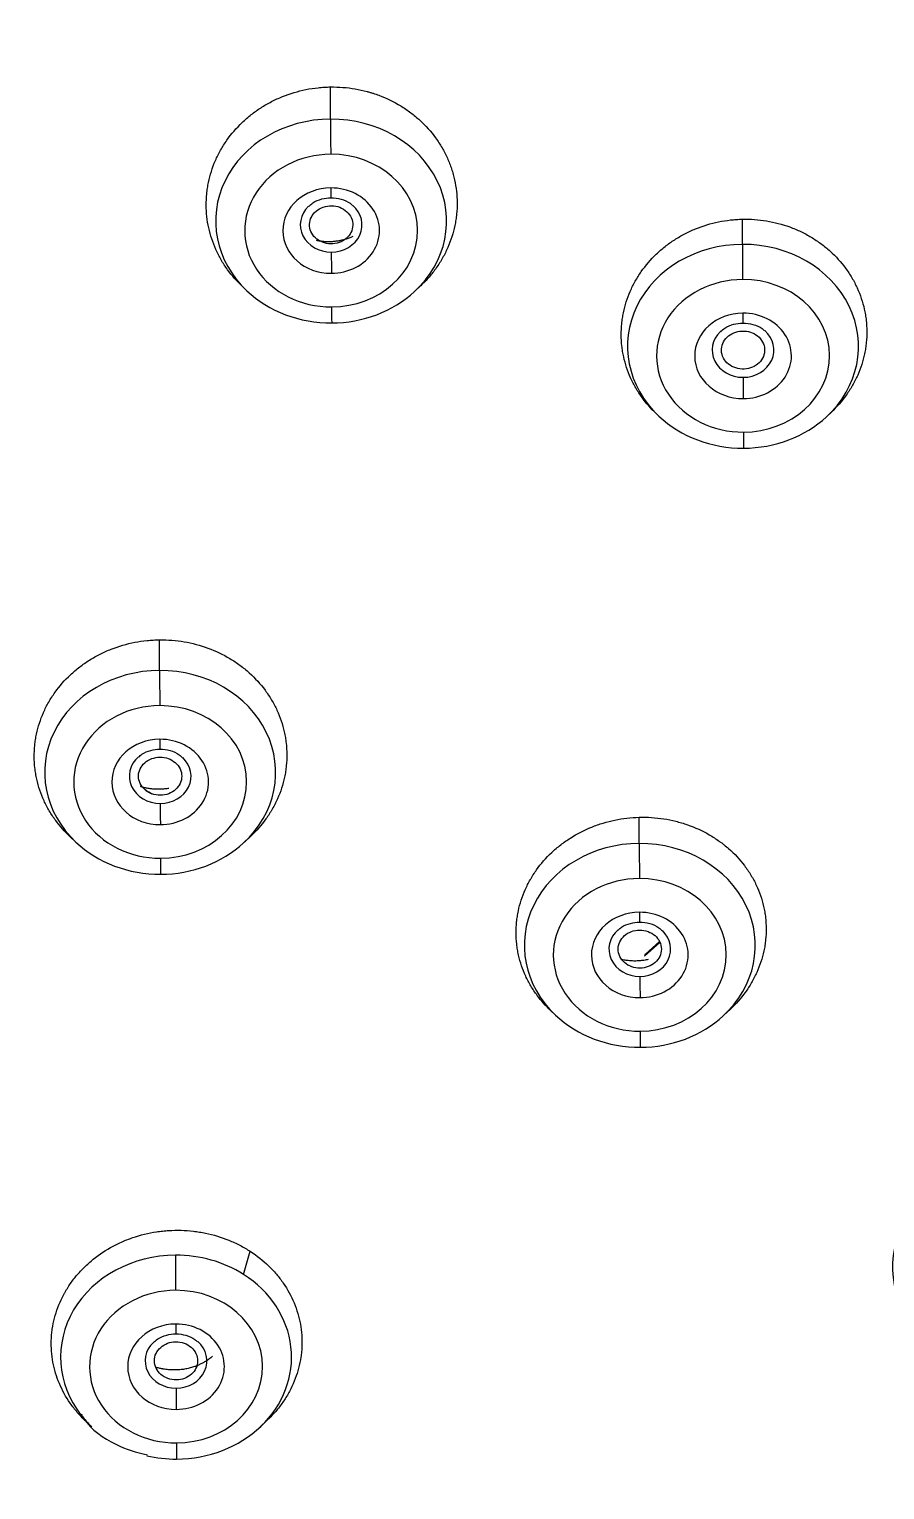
# Model space of a CAD drawing. Header units: millimetres. Extents: x 11618 to 13994, y -5897 to -2537.
# Drawn here: x 12381.64 to 12395.49, y -3977.6 to -3953.94 of the extents above; entities that cross this region are included whole.
import ezdxf

# ---------------------------------------------------------------- set-up
doc = ezdxf.new("R2010")
doc.units = ezdxf.units.MM
doc.layers.add('DIM', color=3, linetype='Continuous', lineweight=13)
doc.styles.get("Standard").update_dxf_attribs({"font": 'arial.ttf'})
doc.dimstyles.get("Standard").update_dxf_attribs({"dimtxt": 0.18, "dimasz": 0.18, "dimexe": 0.18, "dimexo": 0.0625, "dimgap": 0.09, "dimtad": 0, "dimtih": 1, "dimtoh": 1, "dimdec": 1, "dimdsep": 46, "dimtxsty": 'Standard', "dimcen": 0.09, "dimadec": 0, "dimazin": 0, "dimtfac": 1, "dimtdec": 1, "dimtofl": 0, "dimtmove": 0, "dimatfit": 3, "dimfxl": 1, "dimtolj": 1, "dimtzin": 0, "dimarcsym": 0})

# ---------------------------------------------------------------- blocks, each defined once
blk = doc.blocks.new('*D7')
at = {"layer": 'Defpoints', "color": 0, "transparency": 16777216}
for p in [(12331.318, -3489.71), (12736.437, -5533.88), (12816.946, -5533.88)]:
    blk.add_point(p, dxfattribs=at)
at = {"layer": 'DIM', "color": 0, "lineweight": -2, "transparency": 16777216}
for p, q in [((12331.381, -3489.71), (12817.126, -3489.71)), ((12816.946, -3507.71), (12816.946, -4494.996)), ((12816.946, -5515.88), (12816.946, -4528.595)), ((12736.499, -5533.88), (12817.126, -5533.88))]:
    blk.add_line(p, q, dxfattribs=at)
at = {"layer": 'DIM', "color": 0, "transparency": 16777216}
for points in [[(12813.946, -3507.71), (12819.946, -3507.71), (12816.946, -3489.71)], [(12813.946, -5515.88), (12819.946, -5515.88), (12816.946, -5533.88)]]:
    blk.add_solid(points, dxfattribs=at)
at = {"layer": 'DIM', "color": 3, "transparency": 16777216, "insert": (12816.946, -4511.795), "char_height": 18, "attachment_point": 5}
blk.add_mtext('\\A1;(2280)', dxfattribs=at)

msp = doc.modelspace()

# ---------------------------------------------------------------- linework, layer by layer
at = {"linetype": 'Continuous', "lineweight": 13}
for p, q in [((12386.522, -3955.397), (12386.521, -3954.876)), ((12393.191, -3957.426), (12393.19, -3957.018)), ((12383.754, -3964.329), (12383.752, -3963.831)), ((12391.519, -3967.13), (12391.518, -3966.706)), ((12391.851, -3968.736), (12391.604, -3968.956)), ((12385.111, -3974.111), (12385.22, -3973.737))]:
    msp.add_line(p, q, dxfattribs=at)
at = {"linetype": 'Continuous', "lineweight": 18}
for p, q in [((12385.094, -3958.109), (12385.168, -3958.178)), ((12387.894, -3958.178), (12387.978, -3958.099)), ((12391.794, -3960.166), (12391.837, -3960.207)), ((12394.563, -3960.207), (12394.624, -3960.149)), ((12382.303, -3967.018), (12382.4, -3967.11)), ((12385.126, -3967.11), (12385.23, -3967.012)), ((12391.845, -3968.718), (12391.618, -3968.921)), ((12390.085, -3969.836), (12390.165, -3969.911)), ((12392.891, -3969.911), (12392.995, -3969.813)), ((12382.561, -3976.491), (12382.657, -3976.581)), ((12385.383, -3976.581), (12385.491, -3976.479))]:
    msp.add_line(p, q, dxfattribs=at)
at = {"linetype": 'Continuous', "lineweight": 13}
for centre, major_axis, ratio, start_param, end_param in [((12386.531, -3957.048), (-1.87, 0), 0.882948, 4.717224, 7.037094), ((12386.531, -3957.048), (-1.87, 0), 0.882948, 2.377964, 4.717224), ((12386.524, -3955.732), (0.002, -0.5), 0.00227, 3.979346, 5.201076), ((12386.531, -3957.203), (1.4, 0), 0.882948, 1.575631, 4.717224), ((12386.531, -3957.203), (1.4, 0), 0.882948, 4.717224, 7.858816), ((12386.531, -3957.203), (-0.783, 0), 0.882948, 4.717224, 7.858816), ((12386.531, -3957.203), (-0.783, 0), 0.882948, 1.575631, 4.717224), ((12386.527, -3956.371), (0.001, -0.3), 0.00227, 5.201076, 6.276176), ((12393.2, -3959.077), (-1.87, 0), 0.882948, 4.717224, 7.037094), ((12393.2, -3959.077), (-1.87, 0), 0.882948, 2.377964, 4.717224), ((12393.193, -3957.76), (0.002, -0.5), 0.00227, 3.979346, 5.201076), ((12386.535, -3957.753), (-0.001, 0.3), 0.00227, 0.828524, 2.059484), ((12393.2, -3959.231), (1.4, 0), 0.882948, 1.575631, 4.717224), ((12393.2, -3959.231), (1.4, 0), 0.882948, 4.717224, 7.858816), ((12386.538, -3958.204), (-0.002, 0.5), 0.00227, 2.059484, 3.281214), ((12393.2, -3959.232), (-0.783, 0), 0.882948, 4.717224, 7.858816), ((12393.2, -3959.232), (-0.783, 0), 0.882948, 1.575631, 4.717224), ((12393.196, -3958.4), (0.001, -0.3), 0.00227, 5.201076, 6.276176), ((12393.204, -3959.782), (-0.001, 0.3), 0.00227, 0.828524, 2.059484), ((12393.207, -3960.232), (-0.002, 0.5), 0.00227, 2.059484, 3.281214), ((12383.763, -3965.979), (-1.87, 0), 0.882948, 4.717224, 7.037094), ((12383.763, -3965.979), (-1.87, 0), 0.882948, 2.377964, 4.717224), ((12383.756, -3964.663), (0.002, -0.5), 0.00227, 3.979346, 5.201076), ((12383.763, -3966.134), (1.4, 0), 0.882948, 1.575631, 4.717224), ((12383.763, -3966.134), (1.4, 0), 0.882948, 4.717224, 7.858816), ((12383.763, -3966.134), (-0.783, 0), 0.882948, 4.717224, 7.858816), ((12383.763, -3966.134), (-0.783, 0), 0.882948, 1.575631, 4.717224), ((12383.759, -3965.302), (0.001, -0.3), 0.00227, 5.201076, 6.276176), ((12383.766, -3966.685), (-0.001, 0.3), 0.00227, 0.828524, 2.059484), ((12391.528, -3968.781), (-1.87, 0), 0.882948, 4.717224, 7.037094), ((12391.528, -3968.781), (-1.87, 0), 0.882948, 2.377964, 4.717224), ((12391.522, -3967.465), (0.002, -0.5), 0.00227, 3.979346, 5.201076), ((12383.769, -3967.135), (-0.002, 0.5), 0.00227, 2.059484, 3.281214), ((12391.528, -3968.935), (1.4, 0), 0.882948, 1.575631, 4.717224), ((12391.528, -3968.935), (1.4, 0), 0.882948, 4.717224, 7.858816), ((12391.528, -3968.936), (-0.783, 0), 0.882948, 4.717224, 7.858816), ((12391.528, -3968.936), (-0.783, 0), 0.882948, 1.575631, 4.717224), ((12391.525, -3968.104), (0.001, -0.3), 0.00227, 5.201076, 6.276176), ((12391.817, -3969.145), (-0.2, 0.224), 0.333568, 6.283165, 6.62376), ((12391.532, -3969.487), (-0.001, 0.3), 0.00227, 0.828524, 2.059484), ((12391.535, -3969.937), (-0.002, 0.5), 0.00227, 2.059484, 3.281214), ((12397.489, -3973.993), (-1.87, 0), 0.882948, 4.717224, 7.037094), ((12384.02, -3975.451), (-1.87, 0), 0.882948, 4.717224, 6.8872), ((12384.02, -3975.451), (-1.87, 0), 0.882948, 4.088905, 4.717224), ((12384.013, -3974.135), (0.002, -0.5), 0.00227, 3.979346, 5.201076), ((12384.02, -3975.451), (-1.87, 0), 0.882948, 2.393545, 4.088905), ((12384.02, -3975.605), (1.4, 0), 0.882948, 1.575631, 4.717224), ((12384.02, -3975.605), (1.4, 0), 0.882948, 4.717224, 7.858816), ((12384.02, -3975.606), (-0.783, 0), 0.882948, 4.717224, 7.858816), ((12384.02, -3975.606), (-0.783, 0), 0.882948, 1.575631, 4.717224), ((12384.016, -3974.774), (0.001, -0.3), 0.00227, 5.201076, 6.276176), ((12384.023, -3976.157), (-0.001, 0.3), 0.00227, 0.828524, 2.059484), ((12384.026, -3976.607), (-0.002, 0.5), 0.00227, 2.059484, 3.281214)]:
    msp.add_ellipse(centre, major_axis=major_axis, ratio=ratio, start_param=start_param, end_param=end_param, dxfattribs=at)
at = {"linetype": 'Continuous', "lineweight": 18}
for centre, major_axis, start_param, end_param in [((12386.531, -3957.109), (-0.5, 0), 5.53772, 7.858816), ((12386.531, -3957.109), (-0.5, 0), 1.575631, 3.936194), ((12386.531, -3957.048), (-1.87, 0), 0.753908, 1.575631), ((12386.531, -3957.048), (-1.87, 0), 1.575631, 2.377964), ((12393.2, -3959.138), (-0.5, 0), 5.53772, 7.858816), ((12393.2, -3959.138), (-0.5, 0), 1.575631, 3.936194), ((12393.2, -3959.077), (-1.87, 0), 0.753908, 1.575631), ((12393.2, -3959.077), (-1.87, 0), 1.575631, 2.377964), ((12383.763, -3966.04), (0.5, 0), 2.349395, 4.717224), ((12383.763, -3966.04), (0.5, 0), 4.717224, 7.03081), ((12383.763, -3965.979), (-1.87, 0), 0.753908, 1.575631), ((12383.763, -3965.979), (-1.87, 0), 1.575631, 2.377964), ((12391.528, -3968.842), (0.5, 0), 2.349395, 4.717224), ((12391.528, -3968.842), (0.5, 0), 4.717224, 7.03081), ((12391.528, -3968.781), (-1.87, 0), 0.753908, 1.575631), ((12391.528, -3968.781), (-1.87, 0), 1.575631, 2.377964), ((12384.02, -3975.512), (-0.5, 0), 5.53772, 7.858816), ((12384.02, -3975.512), (-0.5, 0), 1.575631, 3.936194), ((12384.02, -3975.451), (-1.87, 0), 0.604015, 0.753947), ((12384.02, -3975.451), (-1.87, 0), 1.575631, 2.393544), ((12384.02, -3975.451), (-1.87, 0), 1.315959, 1.575631)]:
    msp.add_ellipse(centre, major_axis=major_axis, ratio=0.882948, start_param=start_param, end_param=end_param, dxfattribs=at)
for points, knots in [([(12385.094, -3958.109), (12385.005, -3958.025), (12384.924, -3957.934), (12384.835, -3957.81), (12384.817, -3957.784), (12384.783, -3957.731), (12384.766, -3957.704), (12384.719, -3957.622), (12384.691, -3957.567), (12384.615, -3957.397), (12384.576, -3957.28), (12384.536, -3957.097), (12384.526, -3957.036), (12384.513, -3956.914), (12384.506, -3956.791), (12384.511, -3956.669), (12384.521, -3956.576), (12384.525, -3956.545), (12384.534, -3956.484), (12384.539, -3956.453), (12384.571, -3956.301), (12384.608, -3956.184), (12384.67, -3956.041), (12384.683, -3956.012), (12384.711, -3955.956), (12384.726, -3955.928), (12384.773, -3955.845), (12384.806, -3955.792), (12384.915, -3955.637), (12384.998, -3955.54), (12385.114, -3955.429), (12385.138, -3955.407), (12385.187, -3955.365), (12385.212, -3955.344), (12385.288, -3955.284), (12385.394, -3955.209), (12385.506, -3955.144), (12385.594, -3955.099), (12385.623, -3955.084), (12385.683, -3955.057), (12385.713, -3955.044), (12385.867, -3954.982), (12385.994, -3954.944), (12386.188, -3954.905), (12386.254, -3954.895), (12386.353, -3954.884), (12386.387, -3954.881), (12386.454, -3954.877), (12386.487, -3954.876), (12386.521, -3954.876)], [0, 0, 0, 0, 0.080325, 0.080325, 0.101227, 0.101227, 0.122129, 0.122129, 0.163932, 0.163932, 0.247539, 0.247539, 0.289342, 0.289342, 0.331146, 0.372949, 0.372949, 0.393851, 0.393851, 0.414752, 0.414752, 0.498359, 0.498359, 0.519261, 0.519261, 0.540163, 0.540163, 0.581966, 0.581966, 0.665573, 0.665573, 0.686475, 0.686475, 0.707376, 0.707376, 0.74918, 0.790983, 0.790983, 0.811885, 0.811885, 0.832786, 0.832786, 0.916393, 0.916393, 0.958197, 0.958197, 0.979098, 0.979098, 1, 1, 1, 1]), ([(12386.521, -3954.876), (12386.656, -3954.874), (12386.789, -3954.884), (12386.985, -3954.918), (12387.05, -3954.932), (12387.13, -3954.954), (12387.146, -3954.959), (12387.178, -3954.968), (12387.194, -3954.973), (12387.242, -3954.988), (12387.273, -3954.999), (12387.428, -3955.057), (12387.546, -3955.115), (12387.685, -3955.199), (12387.713, -3955.217), (12387.767, -3955.254), (12387.793, -3955.273), (12387.872, -3955.332), (12387.921, -3955.373), (12388.063, -3955.503), (12388.148, -3955.598), (12388.241, -3955.727), (12388.26, -3955.754), (12388.294, -3955.807), (12388.311, -3955.834), (12388.358, -3955.915), (12388.415, -3956.027), (12388.461, -3956.143), (12388.49, -3956.231), (12388.499, -3956.261), (12388.511, -3956.307), (12388.515, -3956.322), (12388.523, -3956.352), (12388.526, -3956.367), (12388.556, -3956.504), (12388.57, -3956.627), (12388.571, -3956.812), (12388.568, -3956.874), (12388.559, -3956.968), (12388.555, -3956.999), (12388.545, -3957.06), (12388.54, -3957.091), (12388.508, -3957.243), (12388.47, -3957.361), (12388.407, -3957.505), (12388.394, -3957.533), (12388.366, -3957.59), (12388.351, -3957.618), (12388.304, -3957.701), (12388.236, -3957.807), (12388.158, -3957.907), (12388.074, -3958.004), (12388.03, -3958.05), (12387.981, -3958.096), (12387.98, -3958.098), (12387.979, -3958.099)], [0, 0, 0, 0, 0.08324, 0.08324, 0.12486, 0.12486, 0.135264, 0.135264, 0.145669, 0.145669, 0.166479, 0.166479, 0.249719, 0.249719, 0.270529, 0.270529, 0.291339, 0.291339, 0.332959, 0.332959, 0.416198, 0.416198, 0.437008, 0.437008, 0.457818, 0.457818, 0.499438, 0.541058, 0.541058, 0.561868, 0.561868, 0.572273, 0.572273, 0.582678, 0.582678, 0.665918, 0.665918, 0.707537, 0.707537, 0.728347, 0.728347, 0.749157, 0.749157, 0.832397, 0.832397, 0.853207, 0.853207, 0.874017, 0.874017, 0.915637, 0.957256, 0.957256, 0.998876, 0.998876, 1, 1, 1, 1]), ([(12386.169, -3956.813), (12386.188, -3956.791), (12386.245, -3956.739), (12386.374, -3956.685), (12386.477, -3956.672), (12386.529, -3956.671)], [0, 0, 0, 0, 0.24821, 0.643629, 1, 1, 1, 1]), ([(12386.529, -3956.671), (12386.586, -3956.671), (12386.694, -3956.687), (12386.819, -3956.739), (12386.866, -3956.785), (12386.879, -3956.799)], [0, 0, 0, 0, 0.410705, 0.836907, 1, 1, 1, 1]), ([(12391.793, -3960.166), (12391.708, -3960.086), (12391.632, -3959.999), (12391.546, -3959.881), (12391.528, -3959.856), (12391.503, -3959.817), (12391.495, -3959.804), (12391.479, -3959.778), (12391.439, -3959.712), (12391.405, -3959.645), (12391.331, -3959.48), (12391.293, -3959.366), (12391.261, -3959.218), (12391.255, -3959.189), (12391.245, -3959.129), (12391.241, -3959.1), (12391.231, -3959.01), (12391.225, -3958.891), (12391.23, -3958.772), (12391.239, -3958.682), (12391.243, -3958.652), (12391.252, -3958.592), (12391.258, -3958.562), (12391.288, -3958.414), (12391.325, -3958.299), (12391.397, -3958.132), (12391.424, -3958.078), (12391.47, -3957.997), (12391.486, -3957.97), (12391.518, -3957.918), (12391.535, -3957.892), (12391.624, -3957.766), (12391.704, -3957.672), (12391.818, -3957.563), (12391.841, -3957.542), (12391.889, -3957.5), (12391.913, -3957.48), (12391.988, -3957.421), (12392.091, -3957.348), (12392.201, -3957.284), (12392.314, -3957.225), (12392.372, -3957.198), (12392.553, -3957.125), (12392.676, -3957.087), (12392.866, -3957.048), (12392.93, -3957.038), (12393.027, -3957.027), (12393.059, -3957.024), (12393.125, -3957.02), (12393.157, -3957.018), (12393.19, -3957.018)], [0, 0, 0, 0, 0.078939, 0.078939, 0.099872, 0.099872, 0.110339, 0.110339, 0.120805, 0.162672, 0.162672, 0.246405, 0.246405, 0.267338, 0.267338, 0.288271, 0.288271, 0.330137, 0.372004, 0.372004, 0.392937, 0.392937, 0.41387, 0.41387, 0.497603, 0.497603, 0.53947, 0.53947, 0.560403, 0.560403, 0.581336, 0.581336, 0.665069, 0.665069, 0.686002, 0.686002, 0.706935, 0.706935, 0.748802, 0.790668, 0.790668, 0.832534, 0.832534, 0.916267, 0.916267, 0.958134, 0.958134, 0.979067, 0.979067, 1, 1, 1, 1]), ([(12393.19, -3957.018), (12393.323, -3957.015), (12393.453, -3957.024), (12393.708, -3957.067), (12393.833, -3957.099), (12394.017, -3957.166), (12394.077, -3957.191), (12394.193, -3957.247), (12394.305, -3957.307), (12394.411, -3957.378), (12394.488, -3957.435), (12394.513, -3957.454), (12394.562, -3957.495), (12394.586, -3957.515), (12394.703, -3957.621), (12394.787, -3957.713), (12394.878, -3957.838), (12394.896, -3957.863), (12394.93, -3957.915), (12394.947, -3957.941), (12394.994, -3958.021), (12395.022, -3958.076), (12395.098, -3958.242), (12395.137, -3958.357), (12395.17, -3958.505), (12395.175, -3958.535), (12395.185, -3958.595), (12395.19, -3958.625), (12395.2, -3958.715), (12395.207, -3958.835), (12395.201, -3958.956), (12395.192, -3959.046), (12395.188, -3959.076), (12395.179, -3959.137), (12395.173, -3959.167), (12395.142, -3959.316), (12395.105, -3959.431), (12395.031, -3959.599), (12395.003, -3959.654), (12394.965, -3959.722), (12394.957, -3959.736), (12394.941, -3959.762), (12394.916, -3959.802), (12394.89, -3959.841), (12394.8, -3959.967), (12394.718, -3960.061), (12394.625, -3960.149), (12394.624, -3960.149), (12394.624, -3960.15)], [0, 0, 0, 0, 0.083293, 0.083293, 0.166587, 0.166587, 0.208234, 0.208234, 0.24988, 0.291527, 0.291527, 0.31235, 0.31235, 0.333174, 0.333174, 0.416467, 0.416467, 0.43729, 0.43729, 0.458114, 0.458114, 0.499761, 0.499761, 0.583054, 0.583054, 0.603877, 0.603877, 0.624701, 0.624701, 0.666347, 0.707994, 0.707994, 0.728817, 0.728817, 0.749641, 0.749641, 0.832934, 0.832934, 0.874581, 0.874581, 0.884993, 0.884993, 0.895404, 0.916228, 0.916228, 0.999521, 0.999521, 1, 1, 1, 1]), ([(12386.881, -3957.299), (12386.875, -3957.302), (12386.859, -3957.308), (12386.834, -3957.319), (12386.805, -3957.329), (12386.775, -3957.339), (12386.745, -3957.348), (12386.715, -3957.356), (12386.684, -3957.363), (12386.654, -3957.369), (12386.624, -3957.374), (12386.593, -3957.378), (12386.563, -3957.381), (12386.533, -3957.383), (12386.503, -3957.384), (12386.473, -3957.384), (12386.443, -3957.383), (12386.413, -3957.381), (12386.383, -3957.378), (12386.354, -3957.375), (12386.324, -3957.37), (12386.305, -3957.367), (12386.295, -3957.365)], [0, 0, 0, 0, 0.033549, 0.086143, 0.138681, 0.191118, 0.243407, 0.295498, 0.347338, 0.398878, 0.450065, 0.500898, 0.551425, 0.601696, 0.651761, 0.701664, 0.75145, 0.801162, 0.850837, 0.900513, 0.950224, 1, 1, 1, 1]), ([(12392.838, -3958.842), (12392.857, -3958.819), (12392.914, -3958.768), (12393.043, -3958.714), (12393.146, -3958.7), (12393.198, -3958.7)], [0, 0, 0, 0, 0.24821, 0.643629, 1, 1, 1, 1]), ([(12393.198, -3958.7), (12393.255, -3958.7), (12393.363, -3958.715), (12393.488, -3958.768), (12393.536, -3958.814), (12393.548, -3958.828)], [0, 0, 0, 0, 0.410705, 0.836907, 1, 1, 1, 1]), ([(12382.302, -3967.018), (12382.217, -3966.938), (12382.141, -3966.852), (12382.054, -3966.735), (12382.036, -3966.709), (12382.001, -3966.656), (12381.984, -3966.629), (12381.937, -3966.549), (12381.908, -3966.494), (12381.831, -3966.325), (12381.792, -3966.209), (12381.762, -3966.073), (12381.758, -3966.058), (12381.753, -3966.028), (12381.744, -3965.982), (12381.738, -3965.937), (12381.728, -3965.846), (12381.721, -3965.724), (12381.726, -3965.602), (12381.736, -3965.511), (12381.74, -3965.48), (12381.749, -3965.419), (12381.755, -3965.389), (12381.786, -3965.238), (12381.824, -3965.121), (12381.899, -3964.951), (12381.927, -3964.896), (12381.99, -3964.786), (12382.024, -3964.733), (12382.134, -3964.58), (12382.217, -3964.484), (12382.335, -3964.375), (12382.359, -3964.353), (12382.409, -3964.311), (12382.434, -3964.291), (12382.511, -3964.231), (12382.617, -3964.157), (12382.731, -3964.093), (12382.819, -3964.049), (12382.849, -3964.035), (12382.909, -3964.008), (12382.94, -3963.995), (12383.095, -3963.934), (12383.222, -3963.897), (12383.418, -3963.859), (12383.484, -3963.849), (12383.584, -3963.839), (12383.618, -3963.836), (12383.685, -3963.833), (12383.719, -3963.831), (12383.752, -3963.831)], [0, 0, 0, 0, 0.07662, 0.07662, 0.097606, 0.097606, 0.118592, 0.118592, 0.160563, 0.160563, 0.244507, 0.244507, 0.255, 0.255, 0.265493, 0.286479, 0.286479, 0.328451, 0.370423, 0.370423, 0.391408, 0.391408, 0.412394, 0.412394, 0.496338, 0.496338, 0.53831, 0.53831, 0.580282, 0.580282, 0.664225, 0.664225, 0.685211, 0.685211, 0.706197, 0.706197, 0.748169, 0.790141, 0.790141, 0.811127, 0.811127, 0.832113, 0.832113, 0.916056, 0.916056, 0.958028, 0.958028, 0.979014, 0.979014, 1, 1, 1, 1]), ([(12383.752, -3963.831), (12383.888, -3963.83), (12384.021, -3963.84), (12384.283, -3963.885), (12384.411, -3963.919), (12384.662, -3964.012), (12384.781, -3964.069), (12384.948, -3964.169), (12385.002, -3964.205), (12385.081, -3964.263), (12385.107, -3964.283), (12385.157, -3964.324), (12385.182, -3964.345), (12385.301, -3964.453), (12385.387, -3964.547), (12385.481, -3964.674), (12385.499, -3964.7), (12385.534, -3964.752), (12385.551, -3964.779), (12385.599, -3964.861), (12385.628, -3964.916), (12385.705, -3965.085), (12385.745, -3965.202), (12385.779, -3965.353), (12385.785, -3965.383), (12385.795, -3965.444), (12385.799, -3965.475), (12385.81, -3965.566), (12385.817, -3965.688), (12385.811, -3965.811), (12385.802, -3965.902), (12385.798, -3965.933), (12385.789, -3965.994), (12385.783, -3966.025), (12385.751, -3966.176), (12385.713, -3966.293), (12385.637, -3966.463), (12385.609, -3966.519), (12385.57, -3966.588), (12385.561, -3966.601), (12385.545, -3966.628), (12385.52, -3966.669), (12385.493, -3966.708), (12385.403, -3966.833), (12385.321, -3966.926), (12385.23, -3967.012)], [0, 0, 0, 0, 0.083521, 0.083521, 0.167043, 0.167043, 0.250564, 0.250564, 0.292324, 0.292324, 0.313205, 0.313205, 0.334085, 0.334085, 0.417606, 0.417606, 0.438487, 0.438487, 0.459367, 0.459367, 0.501128, 0.501128, 0.584649, 0.584649, 0.605529, 0.605529, 0.626409, 0.626409, 0.66817, 0.709931, 0.709931, 0.730811, 0.730811, 0.751691, 0.751691, 0.835213, 0.835213, 0.876973, 0.876973, 0.887413, 0.887413, 0.897854, 0.918734, 0.918734, 1, 1, 1, 1]), ([(12383.415, -3965.732), (12383.43, -3965.715), (12383.482, -3965.667), (12383.606, -3965.617), (12383.708, -3965.603), (12383.76, -3965.602)], [0, 0, 0, 0, 0.206446, 0.623832, 1, 1, 1, 1]), ([(12383.76, -3965.602), (12383.818, -3965.603), (12383.926, -3965.618), (12384.056, -3965.675), (12384.108, -3965.725), (12384.124, -3965.744)], [0, 0, 0, 0, 0.388964, 0.792604, 1, 1, 1, 1]), ([(12383.902, -3966.238), (12383.891, -3966.24), (12383.868, -3966.243), (12383.835, -3966.247), (12383.802, -3966.25), (12383.769, -3966.252), (12383.737, -3966.253), (12383.705, -3966.252), (12383.674, -3966.251), (12383.643, -3966.249), (12383.613, -3966.245), (12383.584, -3966.241), (12383.555, -3966.236), (12383.526, -3966.23), (12383.499, -3966.224), (12383.471, -3966.217), (12383.453, -3966.211), (12383.445, -3966.208)], [0, 0, 0, 0, 0.072593, 0.145518, 0.217413, 0.288213, 0.357855, 0.426297, 0.493595, 0.559838, 0.625107, 0.689477, 0.753015, 0.815785, 0.87784, 0.939231, 1, 1, 1, 1]), ([(12390.085, -3969.835), (12390.005, -3969.76), (12389.932, -3969.679), (12389.849, -3969.568), (12389.832, -3969.543), (12389.798, -3969.491), (12389.781, -3969.465), (12389.734, -3969.386), (12389.706, -3969.333), (12389.63, -3969.169), (12389.592, -3969.055), (12389.559, -3968.908), (12389.553, -3968.878), (12389.543, -3968.819), (12389.539, -3968.79), (12389.529, -3968.7), (12389.522, -3968.582), (12389.528, -3968.462), (12389.537, -3968.373), (12389.541, -3968.343), (12389.55, -3968.283), (12389.556, -3968.253), (12389.587, -3968.105), (12389.624, -3967.991), (12389.698, -3967.824), (12389.725, -3967.769), (12389.764, -3967.702), (12389.772, -3967.689), (12389.788, -3967.662), (12389.812, -3967.623), (12389.838, -3967.584), (12389.928, -3967.458), (12390.01, -3967.364), (12390.125, -3967.256), (12390.149, -3967.234), (12390.198, -3967.193), (12390.223, -3967.172), (12390.298, -3967.113), (12390.351, -3967.077), (12390.513, -3966.974), (12390.628, -3966.914), (12390.78, -3966.853), (12390.811, -3966.841), (12390.873, -3966.819), (12390.904, -3966.809), (12390.998, -3966.781), (12391.125, -3966.749), (12391.254, -3966.728), (12391.385, -3966.712), (12391.452, -3966.708), (12391.518, -3966.706)], [0, 0, 0, 0, 0.074308, 0.074308, 0.095346, 0.095346, 0.116385, 0.116385, 0.158462, 0.158462, 0.242615, 0.242615, 0.263654, 0.263654, 0.284692, 0.284692, 0.326769, 0.368846, 0.368846, 0.389885, 0.389885, 0.410923, 0.410923, 0.495077, 0.495077, 0.537154, 0.537154, 0.547673, 0.547673, 0.558192, 0.579231, 0.579231, 0.663385, 0.663385, 0.684423, 0.684423, 0.705462, 0.705462, 0.747538, 0.747538, 0.831692, 0.831692, 0.852731, 0.852731, 0.873769, 0.873769, 0.915846, 0.957923, 0.957923, 1, 1, 1, 1]), ([(12391.518, -3966.706), (12391.653, -3966.702), (12391.786, -3966.711), (12391.981, -3966.741), (12392.045, -3966.754), (12392.141, -3966.778), (12392.173, -3966.787), (12392.236, -3966.806), (12392.268, -3966.816), (12392.424, -3966.871), (12392.542, -3966.925), (12392.709, -3967.022), (12392.763, -3967.057), (12392.829, -3967.104), (12392.842, -3967.113), (12392.868, -3967.132), (12392.88, -3967.142), (12392.918, -3967.172), (12392.943, -3967.193), (12393.062, -3967.297), (12393.147, -3967.389), (12393.241, -3967.513), (12393.259, -3967.538), (12393.294, -3967.59), (12393.311, -3967.616), (12393.359, -3967.696), (12393.388, -3967.75), (12393.466, -3967.916), (12393.506, -3968.03), (12393.539, -3968.179), (12393.545, -3968.209), (12393.556, -3968.269), (12393.56, -3968.299), (12393.57, -3968.389), (12393.578, -3968.509), (12393.572, -3968.63), (12393.562, -3968.721), (12393.558, -3968.751), (12393.549, -3968.811), (12393.543, -3968.841), (12393.511, -3968.991), (12393.473, -3969.107), (12393.397, -3969.275), (12393.369, -3969.33), (12393.306, -3969.439), (12393.272, -3969.492), (12393.164, -3969.639), (12393.084, -3969.73), (12392.995, -3969.813)], [0, 0, 0, 0, 0.083649, 0.083649, 0.125473, 0.125473, 0.146385, 0.146385, 0.167298, 0.167298, 0.250946, 0.250946, 0.292771, 0.292771, 0.303227, 0.303227, 0.313683, 0.313683, 0.334595, 0.334595, 0.418244, 0.418244, 0.439156, 0.439156, 0.460068, 0.460068, 0.501893, 0.501893, 0.585541, 0.585541, 0.606453, 0.606453, 0.627366, 0.627366, 0.66919, 0.711014, 0.711014, 0.731927, 0.731927, 0.752839, 0.752839, 0.836488, 0.836488, 0.878312, 0.878312, 0.920136, 0.920136, 1, 1, 1, 1]), ([(12391.18, -3968.534), (12391.196, -3968.516), (12391.248, -3968.469), (12391.372, -3968.419), (12391.474, -3968.405), (12391.526, -3968.404)], [0, 0, 0, 0, 0.206446, 0.623832, 1, 1, 1, 1]), ([(12391.526, -3968.404), (12391.584, -3968.405), (12391.692, -3968.42), (12391.822, -3968.476), (12391.874, -3968.527), (12391.89, -3968.546)], [0, 0, 0, 0, 0.388964, 0.792604, 1, 1, 1, 1]), ([(12391.664, -3969.01), (12391.653, -3969.013), (12391.63, -3969.018), (12391.594, -3969.024), (12391.558, -3969.028), (12391.521, -3969.032), (12391.485, -3969.034), (12391.448, -3969.035), (12391.412, -3969.034), (12391.377, -3969.032), (12391.341, -3969.029), (12391.307, -3969.024), (12391.273, -3969.019), (12391.244, -3969.013), (12391.227, -3969.009), (12391.221, -3969.008)], [0, 0, 0, 0, 0.076532, 0.159196, 0.24154, 0.323479, 0.404941, 0.485864, 0.566195, 0.645879, 0.724852, 0.803045, 0.880388, 0.956809, 1, 1, 1, 1]), ([(12382.558, -3976.488), (12382.555, -3976.486), (12382.553, -3976.483), (12382.505, -3976.438), (12382.462, -3976.393), (12382.401, -3976.322), (12382.382, -3976.298), (12382.344, -3976.249), (12382.325, -3976.224), (12382.236, -3976.097), (12382.178, -3975.99), (12382.107, -3975.823), (12382.087, -3975.766), (12382.061, -3975.679), (12382.053, -3975.65), (12382.038, -3975.591), (12382.032, -3975.562), (12382.005, -3975.414), (12381.996, -3975.295), (12382.002, -3975.145), (12382.003, -3975.115), (12382.009, -3975.055), (12382.012, -3975.025), (12382.026, -3974.936), (12382.038, -3974.877), (12382.083, -3974.702), (12382.125, -3974.589), (12382.187, -3974.465), (12382.195, -3974.451), (12382.209, -3974.424), (12382.232, -3974.383), (12382.256, -3974.344), (12382.305, -3974.266), (12382.377, -3974.165), (12382.46, -3974.071), (12382.526, -3974.003), (12382.549, -3973.981), (12382.595, -3973.937), (12382.619, -3973.916), (12382.741, -3973.813), (12382.847, -3973.74), (12383.016, -3973.644), (12383.074, -3973.615), (12383.195, -3973.561), (12383.256, -3973.537), (12383.443, -3973.473), (12383.571, -3973.441), (12383.736, -3973.416), (12383.769, -3973.412), (12383.836, -3973.405), (12383.869, -3973.402), (12383.969, -3973.396), (12384.102, -3973.394), (12384.234, -3973.403), (12384.333, -3973.414), (12384.366, -3973.419), (12384.432, -3973.43), (12384.465, -3973.436), (12384.628, -3973.47), (12384.753, -3973.508), (12384.934, -3973.581), (12384.993, -3973.609), (12385.08, -3973.654), (12385.109, -3973.669), (12385.165, -3973.702), (12385.193, -3973.719), (12385.22, -3973.737)], [0, 0, 0, 0, 0.001863, 0.001863, 0.035134, 0.035134, 0.05177, 0.05177, 0.068406, 0.068406, 0.134948, 0.134948, 0.168219, 0.168219, 0.184855, 0.184855, 0.201491, 0.201491, 0.268033, 0.268033, 0.284669, 0.284669, 0.301304, 0.301304, 0.334575, 0.334575, 0.401118, 0.401118, 0.409436, 0.409436, 0.417754, 0.434389, 0.434389, 0.46766, 0.500932, 0.500932, 0.517567, 0.517567, 0.534203, 0.534203, 0.600745, 0.600745, 0.634017, 0.634017, 0.667288, 0.667288, 0.73383, 0.73383, 0.750466, 0.750466, 0.767101, 0.767101, 0.800373, 0.833644, 0.833644, 0.850279, 0.850279, 0.866915, 0.866915, 0.933458, 0.933458, 0.966729, 0.966729, 0.983364, 0.983364, 1, 1, 1, 1]), ([(12385.22, -3973.737), (12385.329, -3973.807), (12385.427, -3973.885), (12385.561, -3974.014), (12385.604, -3974.059), (12385.664, -3974.129), (12385.683, -3974.153), (12385.721, -3974.202), (12385.739, -3974.227), (12385.827, -3974.355), (12385.885, -3974.461), (12385.954, -3974.628), (12385.974, -3974.684), (12386, -3974.771), (12386.007, -3974.8), (12386.021, -3974.859), (12386.027, -3974.888), (12386.054, -3975.035), (12386.062, -3975.154), (12386.057, -3975.302), (12386.055, -3975.332), (12386.049, -3975.392), (12386.045, -3975.422), (12386.032, -3975.511), (12386.02, -3975.57), (12385.975, -3975.743), (12385.932, -3975.856), (12385.863, -3975.993), (12385.849, -3976.02), (12385.818, -3976.073), (12385.802, -3976.1), (12385.753, -3976.177), (12385.681, -3976.277), (12385.599, -3976.371), (12385.534, -3976.437), (12385.513, -3976.459), (12385.491, -3976.479)], [0, 0, 0, 0, 0.114443, 0.114443, 0.171664, 0.171664, 0.200275, 0.200275, 0.228885, 0.228885, 0.343328, 0.343328, 0.400549, 0.400549, 0.42916, 0.42916, 0.457771, 0.457771, 0.572213, 0.572213, 0.600824, 0.600824, 0.629435, 0.629435, 0.686656, 0.686656, 0.801099, 0.801099, 0.829709, 0.829709, 0.85832, 0.85832, 0.915541, 0.972763, 0.972763, 1, 1, 1, 1]), ([(12383.657, -3975.216), (12383.677, -3975.194), (12383.733, -3975.142), (12383.863, -3975.089), (12383.965, -3975.075), (12384.017, -3975.074)], [0, 0, 0, 0, 0.24821, 0.643629, 1, 1, 1, 1]), ([(12384.017, -3975.074), (12384.075, -3975.075), (12384.183, -3975.09), (12384.307, -3975.143), (12384.355, -3975.189), (12384.367, -3975.203)], [0, 0, 0, 0, 0.410705, 0.836907, 1, 1, 1, 1]), ([(12384.609, -3975.438), (12384.599, -3975.446), (12384.581, -3975.461), (12384.552, -3975.483), (12384.524, -3975.503), (12384.497, -3975.52), (12384.471, -3975.536), (12384.447, -3975.549), (12384.424, -3975.561), (12384.403, -3975.572), (12384.383, -3975.581), (12384.365, -3975.588), (12384.35, -3975.594), (12384.336, -3975.6), (12384.315, -3975.607), (12384.287, -3975.616), (12384.251, -3975.627), (12384.214, -3975.636), (12384.176, -3975.643), (12384.139, -3975.649), (12384.101, -3975.654), (12384.062, -3975.657), (12384.024, -3975.659), (12383.984, -3975.659), (12383.942, -3975.658), (12383.899, -3975.656), (12383.856, -3975.651), (12383.821, -3975.646), (12383.793, -3975.641), (12383.77, -3975.636), (12383.744, -3975.63), (12383.719, -3975.624), (12383.703, -3975.619), (12383.696, -3975.617)], [0, 0, 0, 0, 0.039009, 0.077878, 0.114373, 0.148492, 0.180237, 0.209612, 0.236624, 0.261281, 0.283586, 0.303547, 0.321165, 0.336444, 0.349383, 0.388228, 0.427112, 0.466048, 0.505042, 0.544097, 0.583209, 0.62237, 0.661569, 0.700789, 0.744824, 0.788803, 0.832715, 0.876555, 0.896414, 0.920038, 0.947418, 0.978551, 1, 1, 1, 1]), ([(12382.485, -3976.373), (12382.498, -3976.398), (12382.619, -3976.611), (12383.001, -3976.869), (12383.373, -3977), (12383.558, -3977.033)], [0, 0, 0, 0, 0.06768, 0.58739, 1, 1, 1, 1])]:
    msp.add_open_spline(points, degree=3, knots=knots, dxfattribs=at)
for points in [[(12386.455, -3957.41), (12386.409, -3957.401), (12386.323, -3957.366), (12386.225, -3957.276), (12386.177, -3957.162), (12386.181, -3957.04), (12386.236, -3956.928), (12386.336, -3956.842), (12386.471, -3956.798), (12386.565, -3956.799), (12386.607, -3956.807)], [(12386.607, -3956.807), (12386.65, -3956.815), (12386.735, -3956.85), (12386.836, -3956.941), (12386.885, -3957.056), (12386.881, -3957.178), (12386.826, -3957.289), (12386.727, -3957.375), (12386.595, -3957.42), (12386.5, -3957.419), (12386.455, -3957.41)], [(12393.05, -3959.416), (12393.008, -3959.399), (12392.933, -3959.348), (12392.86, -3959.241), (12392.842, -3959.119), (12392.876, -3959.001), (12392.958, -3958.903), (12393.077, -3958.839), (12393.22, -3958.823), (12393.311, -3958.842), (12393.35, -3958.858)], [(12393.35, -3958.858), (12393.39, -3958.875), (12393.464, -3958.925), (12393.54, -3959.034), (12393.558, -3959.155), (12393.524, -3959.273), (12393.442, -3959.371), (12393.324, -3959.436), (12393.184, -3959.453), (12393.092, -3959.434), (12393.05, -3959.416)], [(12383.63, -3966.326), (12383.587, -3966.311), (12383.509, -3966.263), (12383.429, -3966.16), (12383.404, -3966.04), (12383.43, -3965.92), (12383.506, -3965.818), (12383.621, -3965.749), (12383.762, -3965.725), (12383.854, -3965.739), (12383.895, -3965.754)], [(12383.895, -3965.754), (12383.935, -3965.769), (12384.013, -3965.815), (12384.095, -3965.92), (12384.121, -3966.04), (12384.095, -3966.16), (12384.019, -3966.262), (12383.905, -3966.332), (12383.767, -3966.356), (12383.673, -3966.342), (12383.63, -3966.326)], [(12391.282, -3969.061), (12391.249, -3969.032), (12391.197, -3968.962), (12391.168, -3968.84), (12391.197, -3968.72), (12391.273, -3968.618), (12391.388, -3968.55), (12391.524, -3968.524), (12391.665, -3968.55), (12391.744, -3968.595), (12391.775, -3968.622)], [(12391.775, -3968.622), (12391.806, -3968.649), (12391.857, -3968.718), (12391.887, -3968.843), (12391.86, -3968.963), (12391.783, -3969.064), (12391.669, -3969.133), (12391.534, -3969.159), (12391.395, -3969.135), (12391.315, -3969.09), (12391.282, -3969.061)], [(12383.773, -3975.731), (12383.742, -3975.704), (12383.691, -3975.635), (12383.66, -3975.51), (12383.688, -3975.39), (12383.765, -3975.288), (12383.879, -3975.22), (12384.014, -3975.194), (12384.153, -3975.218), (12384.233, -3975.263), (12384.266, -3975.292)], [(12384.266, -3975.292), (12384.299, -3975.321), (12384.351, -3975.391), (12384.379, -3975.513), (12384.351, -3975.633), (12384.275, -3975.734), (12384.16, -3975.803), (12384.024, -3975.828), (12383.883, -3975.803), (12383.804, -3975.758), (12383.773, -3975.731)]]:
    msp.add_open_spline(points, degree=3, dxfattribs=at)
at = {"linetype": 'Continuous', "lineweight": 13}
msp.add_open_spline([(12383.527, -3966.267), (12383.561, -3966.286), (12383.596, -3966.306), (12383.63, -3966.326)], degree=3, dxfattribs=at)

# ---------------------------------------------------------------- dimensions: what is measured, and where the dimension line sits
at = {"layer": 'DIM', "color": 3}
dim = msp.add_linear_dim(base=(12816.946, -5533.88), p1=(12331.318, -3489.71), p2=(12736.437, -5533.88), angle=90, text='(2280)', dimstyle='Standard', override={"dimtxt": 18, "dimasz": 18, "dimgap": 5, "dimclrt": 3}, dxfattribs=at)
dim.commit()
dim.dimension.update_dxf_attribs({"geometry": '*D7', "text_midpoint": (12816.946, -4511.795)})

doc.saveas('drawing.dxf')
